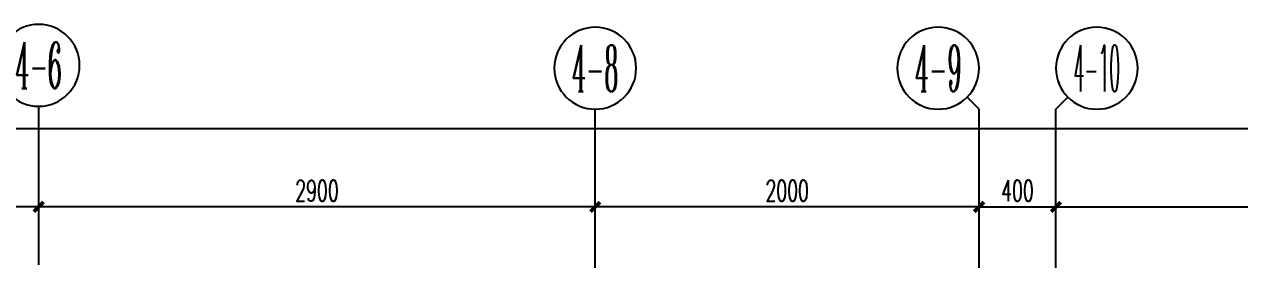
# Model space of a CAD drawing. Extents: x 184967 to 628822, y -100826 to 121332.
# Drawn here: x 264050 to 270383, y 22823 to 24089 of the extents above; entities that cross this region are included whole.
import ezdxf
from ezdxf.enums import TextEntityAlignment as Align

# ---------------------------------------------------------------- set-up
doc = ezdxf.new("R2010")
doc.units = 0
doc.header["$MEASUREMENT"] = 0
for name, color, linetype in [('AXIS_TEXT', 7, 'Continuous'), ('PUB_DIM', 3, 'Continuous'), ('WALL', 145, 'Continuous')]:
    doc.layers.add(name, color=color, linetype=linetype)
doc.styles.add('_TCH_AXIS', font='COMPLEX', dxfattribs={"bigfont": 'GBCBIG'})
doc.styles.add('COMPLEX', font='COMPLEX')
doc.styles.add('尺寸标注', font='txt.shx', dxfattribs={"width": 0.6, "height": 110})
doc.dimstyles.new('1-50', dxfattribs={"dimscale": 50, "dimtxt": 110, "dimasz": 1, "dimexe": 2, "dimexo": 2, "dimgap": 0.6, "dimtad": 1, "dimdec": 0, "dimrnd": 5, "dimtxsty": '尺寸标注', "dimblk": 'ARCHTICK', "dimcen": 2.5, "dimclrd": 251, "dimclre": 251, "dimclrt": 50, "dimadec": 0, "dimazin": 0, "dimtfac": 1, "dimtdec": 0, "dimtix": 1, "dimtmove": 2, "dimatfit": 3, "dimldrblk": 'DOT', "dimfxl": 0, "dimarcsym": 0})

# ---------------------------------------------------------------- blocks, each defined once
blk = doc.blocks.new('_ArchTick')
at = {"color": 0, "linetype": 'ByBlock', "const_width": 0.4}
blk.add_lwpolyline([(-0.5, -0.5), (0.5, 0.5)], dxfattribs=at)
blk = doc.blocks.new('*D723')
at = {"layer": 'Defpoints', "color": 0, "linetype": 'ByBlock', "transparency": 16777216}
for p in [(295425.2, 23547.7), (256725.2, 22822.5), (295425.2, 22822.5)]:
    blk.add_point(p, dxfattribs=at)
at = {"layer": 'PUB_DIM', "color": 251, "lineweight": -2, "transparency": 16777216}
for p, q in [((256725.2, 23297.7), (256725.2, 23647.7)), ((295425.2, 23297.7), (295425.2, 23647.7)), ((256725.2, 23547.7), (295425.2, 23547.7))]:
    blk.add_line(p, q, dxfattribs=at)
at = {"layer": 'PUB_DIM', "color": 251, "linetype": 'ByBlock', "lineweight": -2, "transparency": 16777216, "xscale": 50, "yscale": 50, "zscale": 50, "rotation": 180}
blk.add_blockref('_ArchTick', (256725.2, 23547.7), dxfattribs=at)
at = {"layer": 'PUB_DIM', "color": 251, "linetype": 'ByBlock', "lineweight": -2, "transparency": 16777216, "xscale": 50, "yscale": 50, "zscale": 50}
blk.add_blockref('_ArchTick', (295425.2, 23547.7), dxfattribs=at)
at = {"layer": 'PUB_DIM', "color": 50, "linetype": 'ByBlock', "transparency": 16777216, "insert": (276075.2, 23632.7), "char_height": 110, "attachment_point": 5, "style": '尺寸标注'}
blk.add_mtext('38700', dxfattribs=at)
blk = doc.blocks.new('_Dot')
at = {"color": 0, "linetype": 'ByBlock', "lineweight": -2}
blk.add_line((-0.5, 0), (-1, 0), dxfattribs=at)
at = {"color": 0, "linetype": 'ByBlock', "const_width": 0.5}
blk.add_lwpolyline([(-0.25, 0, 1), (0.25, 0, 1)], format="xyb", close=True, dxfattribs=at)
blk = doc.blocks.new('*D724')
at = {"layer": 'Defpoints', "color": 0, "linetype": 'ByBlock', "transparency": 16777216}
for p in [(269425.2, 23138.8), (269025.2, 22822.5), (269425.2, 22822.5)]:
    blk.add_point(p, dxfattribs=at)
at = {"layer": 'PUB_DIM', "color": 251, "lineweight": -2, "transparency": 16777216}
for p, q in [((269025.2, 22922.5), (269025.2, 23238.8)), ((269425.2, 22922.5), (269425.2, 23238.8)), ((269025.2, 23138.8), (269425.2, 23138.8))]:
    blk.add_line(p, q, dxfattribs=at)
at = {"layer": 'PUB_DIM', "color": 251, "linetype": 'ByBlock', "lineweight": -2, "transparency": 16777216, "xscale": 50, "yscale": 50, "zscale": 50, "rotation": 180}
blk.add_blockref('_ArchTick', (269025.2, 23138.8), dxfattribs=at)
at = {"layer": 'PUB_DIM', "color": 251, "linetype": 'ByBlock', "lineweight": -2, "transparency": 16777216, "xscale": 50, "yscale": 50, "zscale": 50}
blk.add_blockref('_ArchTick', (269425.2, 23138.8), dxfattribs=at)
at = {"layer": 'PUB_DIM', "color": 50, "linetype": 'ByBlock', "transparency": 16777216, "insert": (269225.2, 23223.8), "char_height": 110, "attachment_point": 5, "style": '尺寸标注'}
blk.add_mtext('400', dxfattribs=at)
blk = doc.blocks.new('*D718')
at = {"layer": 'Defpoints', "color": 0, "linetype": 'ByBlock', "transparency": 16777216}
for p in [(267025.2, 23138.8), (267025.2, 22822.5), (269025.2, 22822.5)]:
    blk.add_point(p, dxfattribs=at)
at = {"layer": 'PUB_DIM', "color": 251, "lineweight": -2, "transparency": 16777216}
for p, q in [((267025.2, 22922.5), (267025.2, 23238.8)), ((269025.2, 22922.5), (269025.2, 23238.8)), ((269025.2, 23138.8), (267025.2, 23138.8))]:
    blk.add_line(p, q, dxfattribs=at)
at = {"layer": 'PUB_DIM', "color": 251, "linetype": 'ByBlock', "lineweight": -2, "transparency": 16777216, "xscale": 50, "yscale": 50, "zscale": 50, "rotation": 180}
blk.add_blockref('_ArchTick', (267025.2, 23138.8), dxfattribs=at)
at = {"layer": 'PUB_DIM', "color": 251, "linetype": 'ByBlock', "lineweight": -2, "transparency": 16777216, "xscale": 50, "yscale": 50, "zscale": 50}
blk.add_blockref('_ArchTick', (269025.2, 23138.8), dxfattribs=at)
at = {"layer": 'PUB_DIM', "color": 50, "linetype": 'ByBlock', "transparency": 16777216, "insert": (268025.2, 23223.8), "char_height": 110, "attachment_point": 5, "style": '尺寸标注'}
blk.add_mtext('2000', dxfattribs=at)
blk = doc.blocks.new('*D719')
at = {"layer": 'Defpoints', "color": 0, "linetype": 'ByBlock', "transparency": 16777216}
for p in [(264125.2, 23138.8), (264125.2, 22822.5), (267025.2, 22822.5)]:
    blk.add_point(p, dxfattribs=at)
at = {"layer": 'PUB_DIM', "color": 251, "lineweight": -2, "transparency": 16777216}
for p, q in [((264125.2, 22922.5), (264125.2, 23238.8)), ((267025.2, 22922.5), (267025.2, 23238.8)), ((267025.2, 23138.8), (264125.2, 23138.8))]:
    blk.add_line(p, q, dxfattribs=at)
at = {"layer": 'PUB_DIM', "color": 251, "linetype": 'ByBlock', "lineweight": -2, "transparency": 16777216, "xscale": 50, "yscale": 50, "zscale": 50, "rotation": 180}
blk.add_blockref('_ArchTick', (264125.2, 23138.8), dxfattribs=at)
at = {"layer": 'PUB_DIM', "color": 251, "linetype": 'ByBlock', "lineweight": -2, "transparency": 16777216, "xscale": 50, "yscale": 50, "zscale": 50}
blk.add_blockref('_ArchTick', (267025.2, 23138.8), dxfattribs=at)
at = {"layer": 'PUB_DIM', "color": 50, "linetype": 'ByBlock', "transparency": 16777216, "insert": (265575.2, 23223.8), "char_height": 110, "attachment_point": 5, "style": '尺寸标注'}
blk.add_mtext('2900', dxfattribs=at)
blk = doc.blocks.new('*D720')
at = {"layer": 'Defpoints', "color": 0, "linetype": 'ByBlock', "transparency": 16777216}
for p in [(262325.2, 23138.8), (262325.2, 22822.5), (264125.2, 22822.5)]:
    blk.add_point(p, dxfattribs=at)
at = {"layer": 'PUB_DIM', "color": 251, "lineweight": -2, "transparency": 16777216}
for p, q in [((262325.2, 22922.5), (262325.2, 23238.8)), ((264125.2, 22922.5), (264125.2, 23238.8)), ((264125.2, 23138.8), (262325.2, 23138.8))]:
    blk.add_line(p, q, dxfattribs=at)
at = {"layer": 'PUB_DIM', "color": 251, "linetype": 'ByBlock', "lineweight": -2, "transparency": 16777216, "xscale": 50, "yscale": 50, "zscale": 50, "rotation": 180}
blk.add_blockref('_ArchTick', (262325.2, 23138.8), dxfattribs=at)
at = {"layer": 'PUB_DIM', "color": 251, "linetype": 'ByBlock', "lineweight": -2, "transparency": 16777216, "xscale": 50, "yscale": 50, "zscale": 50}
blk.add_blockref('_ArchTick', (264125.2, 23138.8), dxfattribs=at)
at = {"layer": 'PUB_DIM', "color": 50, "linetype": 'ByBlock', "transparency": 16777216, "insert": (263225.2, 23223.8), "char_height": 110, "attachment_point": 5, "style": '尺寸标注'}
blk.add_mtext('1800', dxfattribs=at)
blk = doc.blocks.new('_AXISO')
blk.add_circle((0, 0), 0.5)
at = {"layer": 'AXIS_TEXT', "style": 'COMPLEX', "width": 1.041667}
blk.add_attdef('A', text='', height=0.56, dxfattribs=at).set_placement((-0.25, -0.28), (0.25, -0.28), align=Align.FIT)
blk = doc.blocks.new('*D725')
at = {"layer": 'Defpoints', "color": 0, "linetype": 'ByBlock', "transparency": 16777216}
for p in [(269425.2, 23138.8), (269025.2, 22822.5), (269425.2, 22822.5)]:
    blk.add_point(p, dxfattribs=at)
at = {"layer": 'PUB_DIM', "color": 251, "lineweight": -2, "transparency": 16777216}
for p, q in [((269025.2, 22922.5), (269025.2, 23238.8)), ((269425.2, 22922.5), (269425.2, 23238.8)), ((269025.2, 23138.8), (269425.2, 23138.8))]:
    blk.add_line(p, q, dxfattribs=at)
at = {"layer": 'PUB_DIM', "color": 251, "linetype": 'ByBlock', "lineweight": -2, "transparency": 16777216, "xscale": 50, "yscale": 50, "zscale": 50, "rotation": 180}
blk.add_blockref('_ArchTick', (269025.2, 23138.8), dxfattribs=at)
at = {"layer": 'PUB_DIM', "color": 251, "linetype": 'ByBlock', "lineweight": -2, "transparency": 16777216, "xscale": 50, "yscale": 50, "zscale": 50}
blk.add_blockref('_ArchTick', (269425.2, 23138.8), dxfattribs=at)
at = {"layer": 'PUB_DIM', "color": 50, "linetype": 'ByBlock', "transparency": 16777216, "insert": (269225.2, 23223.8), "char_height": 110, "attachment_point": 5, "style": '尺寸标注'}
blk.add_mtext('400', dxfattribs=at)
blk = doc.blocks.new('*D726')
at = {"layer": 'Defpoints', "color": 0, "linetype": 'ByBlock', "transparency": 16777216}
for p in [(272125.2, 23138.8), (269425.2, 22822.5), (272125.2, 22822.5)]:
    blk.add_point(p, dxfattribs=at)
at = {"layer": 'WALL', "color": 251, "lineweight": -2, "transparency": 16777216}
for p, q in [((269425.2, 22922.5), (269425.2, 23238.8)), ((272125.2, 22922.5), (272125.2, 23238.8)), ((269425.2, 23138.8), (272125.2, 23138.8))]:
    blk.add_line(p, q, dxfattribs=at)
at = {"layer": 'WALL', "color": 251, "linetype": 'ByBlock', "lineweight": -2, "transparency": 16777216, "xscale": 50, "yscale": 50, "zscale": 50, "rotation": 180}
blk.add_blockref('_ArchTick', (269425.2, 23138.8), dxfattribs=at)
at = {"layer": 'WALL', "color": 251, "linetype": 'ByBlock', "lineweight": -2, "transparency": 16777216, "xscale": 50, "yscale": 50, "zscale": 50}
blk.add_blockref('_ArchTick', (272125.2, 23138.8), dxfattribs=at)
at = {"layer": 'WALL', "color": 50, "linetype": 'ByBlock', "transparency": 16777216, "insert": (270775.2, 23223.8), "char_height": 110, "attachment_point": 5, "style": '尺寸标注'}
blk.add_mtext('2700', dxfattribs=at)

msp = doc.modelspace()

# ---------------------------------------------------------------- linework, layer by layer
at = {"layer": 'PUB_DIM', "linetype": 'ByBlock'}
for p, q in [((269025.2, 23647.4), (268962.7, 23709.9)), ((269425.2, 23647.4), (269487.7, 23709.9)), ((264125.2, 22837.5), (264125.2, 23662.4)), ((267025.2, 22822.5), (267025.2, 23647.4)), ((269025.2, 22822.5), (269025.2, 23647.4)), ((269425.2, 22822.5), (269425.2, 23647.4))]:
    msp.add_line(p, q, dxfattribs=at)

# ---------------------------------------------------------------- block references
ref = msp.add_blockref('_AXISO', (264125.2, 23875.7), dxfattribs=dict(at, xscale=-426.6560000000001, yscale=426.6560000000001, zscale=426.6560000000001))
ref.add_attrib('A', '4-6', dxfattribs={"layer": 'AXIS_TEXT', "height": 241.35, "style": '_TCH_AXIS', "width": 0.344262}).set_placement((264004.5, 23755.1), (264245.9, 23755.1), align=Align.FIT)
ref = msp.add_blockref('_AXISO', (267025.2, 23860.7), dxfattribs=dict(at, xscale=-426.6560000000001, yscale=426.6560000000001, zscale=426.6560000000001))
ref.add_attrib('A', '4-8', dxfattribs={"layer": 'AXIS_TEXT', "height": 241.35, "style": '_TCH_AXIS', "width": 0.344262}).set_placement((266904.5, 23740.1), (267145.9, 23740.1), align=Align.FIT)
ref = msp.add_blockref('_AXISO', (268811.9, 23860.7), dxfattribs=dict(at, xscale=-426.6560000000001, yscale=426.6560000000001, zscale=426.6560000000001))
ref.add_attrib('A', '4-9', dxfattribs={"layer": 'AXIS_TEXT', "height": 241.35, "style": '_TCH_AXIS', "width": 0.344262}).set_placement((268691.2, 23740.1), (268932.6, 23740.1), align=Align.FIT)
ref = msp.add_blockref('_AXISO', (269638.5, 23860.7), dxfattribs=dict(at, xscale=-426.6560000000001, yscale=426.6560000000001, zscale=426.6560000000001))
ref.add_attrib('A', '4-10', dxfattribs={"layer": 'AXIS_TEXT', "height": 241.35, "style": '_TCH_AXIS', "width": 0.276316}).set_placement((269517.9, 23740.1), (269759.2, 23740.1), align=Align.FIT)

# ---------------------------------------------------------------- dimensions: what is measured, and where the dimension line sits
for p1, p2, distance, picture, middle in [((256725.2, 22822.5), (295425.2, 22822.5), 725.2, '*D723', (276075.2, 23632.7)), ((269025.2, 22822.5), (269425.2, 22822.5), 316.3, '*D724', (269225.2, 23223.8))]:
    dim = msp.add_aligned_dim(p1=p1, p2=p2, distance=distance, dimstyle='1-50', override={"dimfxl": 5, "dimfxlon": 1}, dxfattribs=at)
    dim.commit()
    dim.dimension.update_dxf_attribs({"geometry": picture, "text_midpoint": middle})
for base, p1, p2, picture, middle in [((262325.2, 23138.8), (264125.2, 22822.5), (262325.2, 22822.5), '*D720', (263225.2, 23223.8)), ((264125.2, 23138.8), (267025.2, 22822.5), (264125.2, 22822.5), '*D719', (265575.2, 23223.8)), ((267025.2, 23138.8), (269025.2, 22822.5), (267025.2, 22822.5), '*D718', (268025.2, 23223.8)), ((269425.2, 23138.8), (269025.2, 22822.5), (269425.2, 22822.5), '*D725', (269225.2, 23223.8))]:
    dim = msp.add_linear_dim(base=base, p1=p1, p2=p2, angle=180, dimstyle='1-50', override={"dimfxl": 5, "dimfxlon": 1}, dxfattribs=at)
    dim.commit()
    dim.dimension.update_dxf_attribs({"geometry": picture, "text_midpoint": middle})
at = {"layer": 'WALL', "color": 1, "linetype": 'ByBlock'}
dim = msp.add_linear_dim(base=(272125.2, 23138.8), p1=(269425.2, 22822.5), p2=(272125.2, 22822.5), angle=180, dimstyle='1-50', override={"dimfxl": 5, "dimfxlon": 1}, dxfattribs=at)
dim.commit()
dim.dimension.update_dxf_attribs({"geometry": '*D726', "text_midpoint": (270775.2, 23223.8)})

doc.saveas('drawing.dxf')
